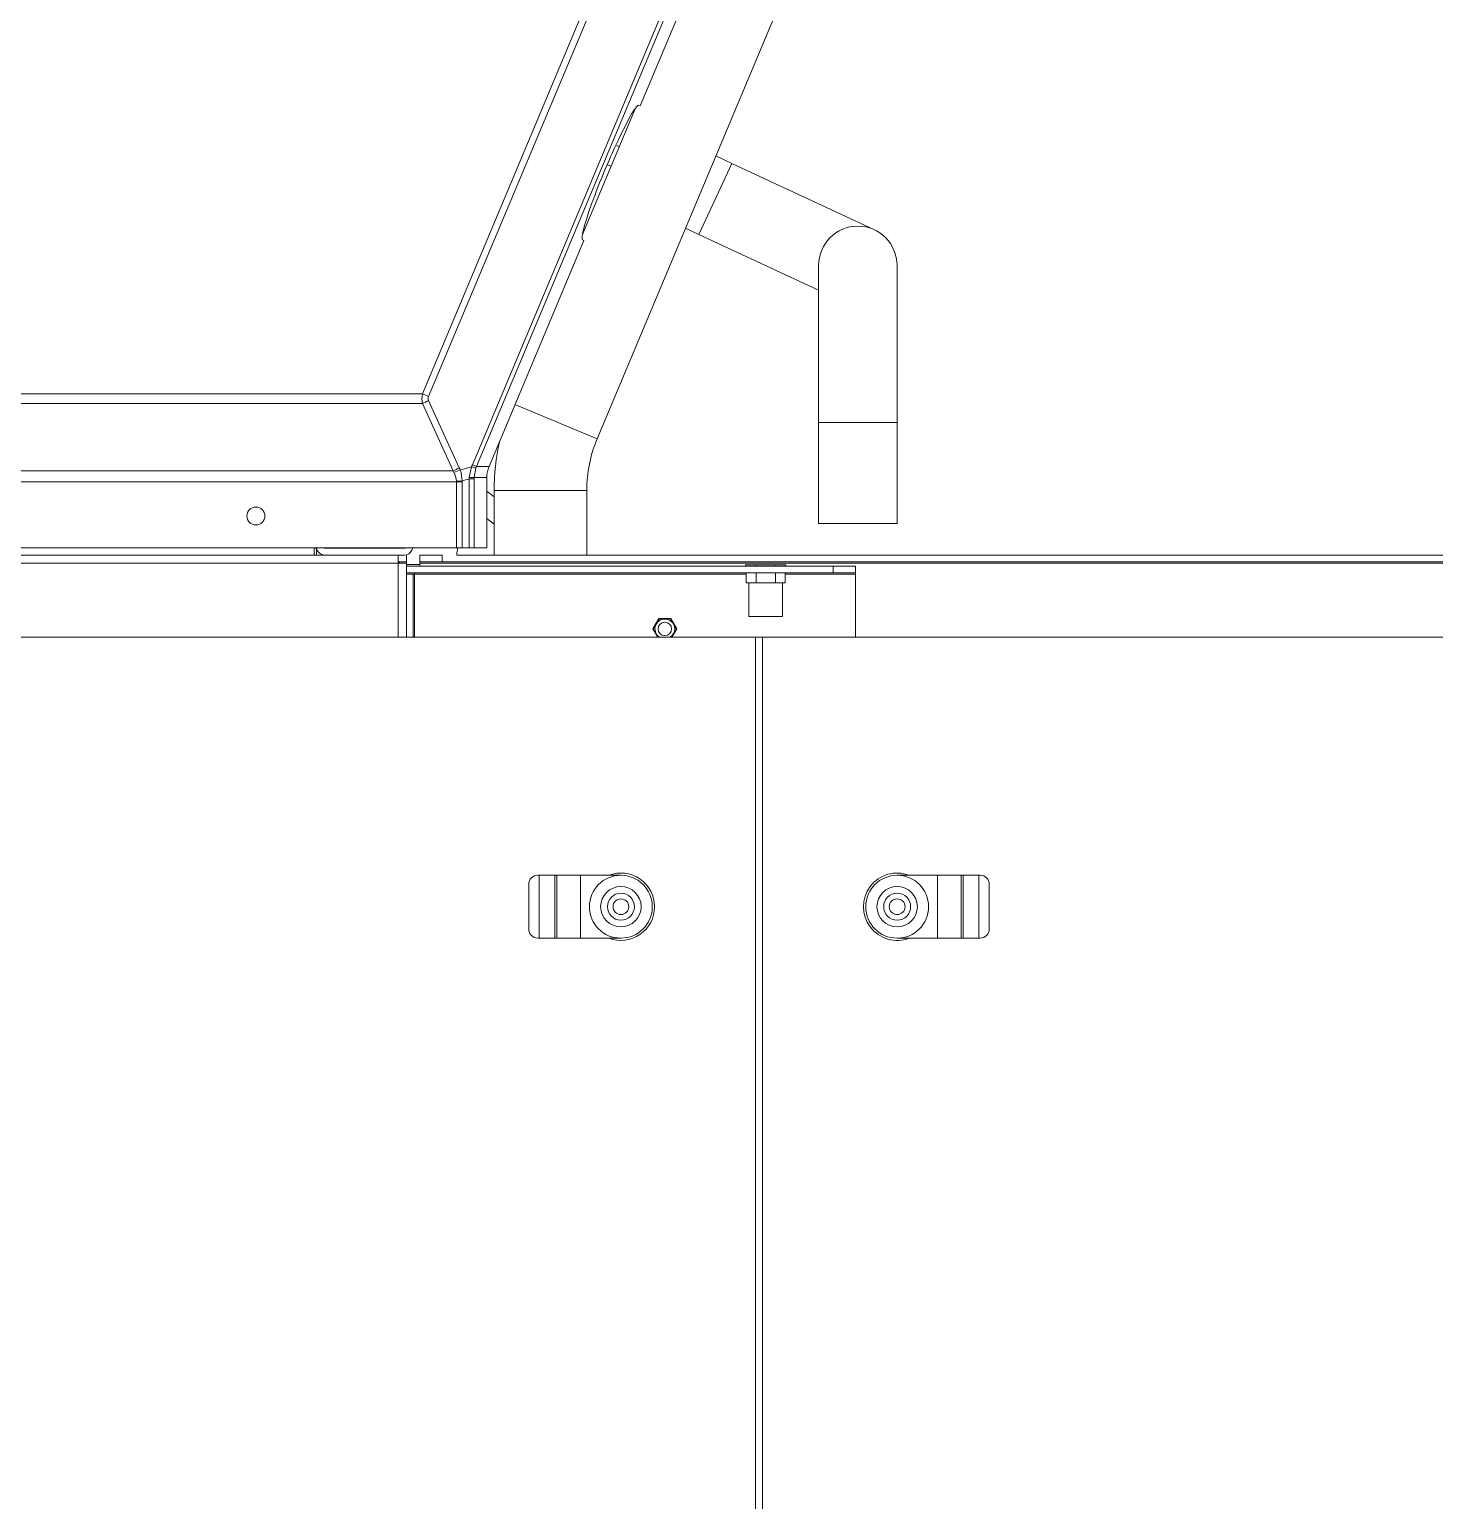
# Model space of a CAD drawing. Header units: millimetres. Extents: x 113490 to 142599, y -20467 to 115.
# Drawn here: x 128884 to 129510, y -7723 to -7068 of the extents above; entities that cross this region are included whole.
import ezdxf

# ---------------------------------------------------------------- set-up
doc = ezdxf.new("R2010")
doc.units = ezdxf.units.MM
doc.layers.add('DV1_0', color=7, linetype='Continuous')

msp = doc.modelspace()

# ---------------------------------------------------------------- linework, layer by layer
at = {"layer": 'DV1_0', "color": 7, "linetype": 'Continuous', "lineweight": 20}
for p, q in [((129081.65, -7262.15), (129509.26, -6242.4)), ((129059.38, -7230.65), (129471.36, -6248.19)), ((129062.15, -7231.81), (129474.13, -6249.35)), ((129083.48, -7262.92), (129509.26, -6247.54)), ((129197.19, -7127.97), (129182.45, -7159.6)), ((129059.38, -7230.65), (128771.14, -7230.65)), ((129059.38, -7230.65), (129062.15, -7231.81)), ((129059.38, -7234.88), (128771.15, -7234.88)), ((129073.06, -7264.86), (129059.38, -7234.88)), ((129075.83, -7263.48), (129062.14, -7233.5)), ((129137.17, -7250.69), (129100.62, -7235.37)), ((129270.71, -7243.37), (129235.81, -7243.37)), ((129073.06, -7264.86), (128767.27, -7264.86)), ((129080.24, -7267.91), (129081.29, -7263.09)), ((129081.65, -7262.15), (129083.48, -7262.92)), ((129082.51, -7267.82), (129083.2, -7263.63)), ((129089.07, -7262.92), (129083.48, -7262.92)), ((129074.53, -7269.74), (128767.27, -7269.74)), ((129074.53, -7299.18), (129074.53, -7269.74)), ((129074.53, -7269.74), (129077.06, -7269.74)), ((129077.06, -7299.18), (129077.06, -7269.74)), ((129080.22, -7268.49), (129082.51, -7268.49)), ((129080.22, -7299.18), (129080.22, -7268.49)), ((129088.08, -7267.82), (129082.51, -7267.82)), ((129082.51, -7299.18), (129082.51, -7268.49)), ((129132.55, -7273.65), (129091.29, -7273.65)), ((128781.86, -7305.97), (129048.66, -7305.97)), ((129048.66, -7305.97), (129048.66, -7338.97)), ((129058.26, -7306.61), (129052.26, -7306.61)), ((129963.26, -7305.97), (129058.26, -7305.97)), ((129055.86, -7310.87), (129203.6, -7310.87)), ((129055.86, -7338.97), (129055.86, -7310.87)), ((129220.92, -7310.87), (129252.26, -7310.87)), ((129111.34, -7444.97), (129111.34, -7472.97)), ((129118.41, -7444.97), (129118.41, -7472.97)), ((129119.28, -7444.97), (129119.28, -7472.97)), ((129129.76, -7444.97), (129129.76, -7472.97)), ((129288.76, -7472.97), (129288.76, -7444.97)), ((129299.25, -7472.97), (129299.25, -7444.97)), ((129300.11, -7472.97), (129300.11, -7444.97)), ((129307.18, -7472.97), (129307.18, -7444.97))]:
    msp.add_line(p, q, dxfattribs=at)
at = {"layer": 'DV1_0', "color": 7, "linetype": 'Continuous', "lineweight": 15}
for p, q in [((129509.26, -6260.87), (129156.38, -7102.39)), ((129137.17, -7250.69), (129494.22, -6399.23)), ((129154.1, -7103.63), (129130.6, -7159.68)), ((129156.38, -7102.39), (129155.82, -7102.13)), ((129147.04, -7120.47), (129145.53, -7119.84)), ((129197.19, -7127.97), (129190.03, -7124.63)), ((129141.67, -7128.54), (129143.36, -7129.25)), ((129260.64, -7157.55), (129197.19, -7127.97)), ((129176.53, -7156.84), (129182.45, -7159.6)), ((129182.45, -7159.6), (129235.81, -7184.49)), ((129131.27, -7162.29), (129089.07, -7262.92)), ((129131.27, -7162.29), (129130.7, -7162.02)), ((129235.81, -7173.37), (129235.81, -7243.37)), ((129270.71, -7243.37), (129270.71, -7173.37)), ((129235.81, -7243.37), (129235.81, -7288.37)), ((129270.71, -7288.37), (129270.71, -7243.37)), ((129088.08, -7299.18), (129088.08, -7267.82)), ((129091.29, -7276.45), (129088.08, -7273.88)), ((129091.29, -7273.65), (129091.29, -7302.37)), ((129132.55, -7302.37), (129132.55, -7273.65)), ((129088.08, -7286.07), (129091.29, -7288.64)), ((129270.71, -7288.37), (129235.81, -7288.37)), ((129074.53, -7299.18), (128755.99, -7299.18)), ((129011.26, -7302.37), (128819.26, -7302.37)), ((129011.26, -7299.18), (129011.26, -7302.37)), ((129012.26, -7299.37), (129011.26, -7299.37)), ((129011.26, -7302.37), (129015.86, -7302.37)), ((129012.26, -7299.18), (129012.26, -7299.37)), ((129012.26, -7302.37), (129012.26, -7299.37)), ((129051.36, -7299.37), (129015.86, -7299.37)), ((129051.36, -7302.37), (129015.86, -7302.37)), ((129020.21, -7299.18), (129020.21, -7299.37)), ((129025.24, -7299.18), (129025.24, -7299.37)), ((129035.29, -7299.18), (129035.29, -7299.37)), ((129040.31, -7299.18), (129040.31, -7299.37)), ((129048.66, -7302.37), (129048.66, -7305.97)), ((129052.26, -7302.37), (129052.26, -7305.37)), ((129055.09, -7299.18), (129054.68, -7300.16)), ((129058.26, -7302.37), (129068.26, -7302.37)), ((129058.26, -7305.37), (129058.26, -7302.37)), ((129068.26, -7302.37), (129068.26, -7305.37)), ((129074.53, -7299.18), (129077.06, -7299.18)), ((129953.26, -7302.37), (129074.7, -7302.37)), ((129080.22, -7299.18), (129077.06, -7299.18)), ((129080.22, -7299.18), (129082.51, -7299.18)), ((129088.08, -7299.18), (129082.51, -7299.18)), ((129049.26, -7305.37), (129048.66, -7305.37)), ((129048.66, -7305.37), (129052.26, -7305.37)), ((129048.66, -7305.97), (129052.26, -7305.97)), ((129052.26, -7305.37), (129049.26, -7305.37)), ((129049.26, -7305.37), (129049.26, -7305.97)), ((129052.26, -7305.37), (129052.26, -7305.97)), ((129052.26, -7305.97), (129052.26, -7338.97)), ((129052.26, -7307.27), (129242.26, -7307.27)), ((129052.26, -7310.27), (129242.26, -7310.27)), ((129055.86, -7310.87), (129055.86, -7310.27)), ((129058.26, -7305.97), (129058.26, -7305.37)), ((129068.26, -7305.37), (129058.26, -7305.37)), ((129058.26, -7307.27), (129058.26, -7305.97)), ((129953.26, -7305.37), (129068.26, -7305.37)), ((129203.26, -7307.27), (129203.26, -7306.77)), ((129203.26, -7306.77), (129207.76, -7306.77)), ((129203.6, -7310.27), (129203.6, -7314.77)), ((129207.76, -7307.27), (129207.76, -7306.77)), ((129207.76, -7306.77), (129216.76, -7306.77)), ((129207.93, -7310.27), (129207.93, -7314.77)), ((129216.59, -7310.27), (129216.59, -7314.77)), ((129216.76, -7307.27), (129216.76, -7306.77)), ((129216.76, -7306.77), (129221.26, -7306.77)), ((129220.92, -7310.27), (129220.92, -7314.77)), ((129221.26, -7307.27), (129221.26, -7306.77)), ((129242.26, -7310.27), (129242.26, -7307.27)), ((129242.26, -7307.27), (129252.26, -7307.27)), ((129252.26, -7310.27), (129242.26, -7310.27)), ((129252.26, -7307.27), (129252.26, -7310.27)), ((129252.26, -7310.27), (129252.26, -7310.87)), ((129052.26, -7310.87), (129055.26, -7310.87)), ((129055.26, -7310.87), (129055.86, -7310.87)), ((129055.26, -7338.97), (129055.26, -7310.87)), ((129203.6, -7314.77), (129205.77, -7314.77)), ((129204.76, -7314.77), (129204.76, -7329.77)), ((129205.77, -7314.77), (129207.93, -7314.77)), ((129207.93, -7314.77), (129212.26, -7314.77)), ((129212.26, -7314.77), (129216.59, -7314.77)), ((129216.59, -7314.77), (129218.76, -7314.77)), ((129218.76, -7314.77), (129220.92, -7314.77)), ((129219.76, -7329.77), (129219.76, -7314.77)), ((129252.26, -7310.87), (129252.26, -7338.97)), ((129204.76, -7329.77), (129219.76, -7329.77)), ((129164.68, -7330.68), (129162.03, -7335.27)), ((129162.03, -7335.27), (129164.16, -7338.97)), ((129162.13, -7335.27), (129164.73, -7330.77)), ((129164.27, -7338.97), (129162.13, -7335.27)), ((129169.98, -7330.68), (129164.68, -7330.68)), ((129164.73, -7330.77), (129169.92, -7330.77)), ((129169.92, -7330.77), (129172.52, -7335.27)), ((129172.63, -7335.27), (129169.98, -7330.68)), ((129172.52, -7335.27), (129170.39, -7338.97)), ((129170.49, -7338.97), (129172.63, -7335.27)), ((128509.26, -7338.97), (129207.76, -7338.97)), ((129210.76, -7338.97), (129207.76, -7338.97)), ((129207.76, -7338.97), (129207.76, -8178.97)), ((129210.76, -7338.97), (129210.76, -8178.97)), ((129210.76, -7338.97), (129909.26, -7338.97)), ((129110.76, -7444.97), (129111.34, -7444.97)), ((129111.34, -7444.97), (129118.41, -7444.97)), ((129118.41, -7444.97), (129119.28, -7444.97)), ((129119.28, -7444.97), (129129.76, -7444.97)), ((129129.76, -7444.97), (129147.76, -7444.97)), ((129288.76, -7444.97), (129270.76, -7444.97)), ((129299.25, -7444.97), (129288.76, -7444.97)), ((129300.11, -7444.97), (129299.25, -7444.97)), ((129307.18, -7444.97), (129300.11, -7444.97)), ((129307.76, -7444.97), (129307.18, -7444.97)), ((129106.76, -7448.97), (129106.76, -7468.97)), ((129311.76, -7468.97), (129311.76, -7448.97)), ((129110.76, -7472.97), (129111.34, -7472.97)), ((129111.34, -7472.97), (129118.41, -7472.97)), ((129118.41, -7472.97), (129119.28, -7472.97)), ((129119.28, -7472.97), (129129.76, -7472.97)), ((129129.76, -7472.97), (129147.76, -7472.97)), ((129288.76, -7472.97), (129270.76, -7472.97)), ((129299.25, -7472.97), (129288.76, -7472.97)), ((129300.11, -7472.97), (129299.25, -7472.97)), ((129307.18, -7472.97), (129300.11, -7472.97)), ((129307.76, -7472.97), (129307.18, -7472.97))]:
    msp.add_line(p, q, dxfattribs=at)
for centre, radius in [((128985.26, -7284.99), 4), ((129167.33, -7335.27), 3), ((129147.76, -7458.97), 14), ((129270.76, -7458.97), 14), ((129147.76, -7458.97), 6), ((129270.76, -7458.97), 6), ((129147.76, -7458.97), 3.5), ((129270.76, -7458.97), 3.5)]:
    msp.add_circle(centre, radius, dxfattribs=at)
at = {"layer": 'DV1_0', "color": 7, "linetype": 'Continuous', "lineweight": 20}
for centre in [(129147.76, -7458.97), (129270.76, -7458.97)]:
    msp.add_circle(centre, 9, dxfattribs=at)
at = {"layer": 'DV1_0', "color": 7, "linetype": 'Continuous', "lineweight": 15}
for centre, radius, start, end in [((129253.26, -7173.37), 17.45, 0, 180), ((129191.92, -7273.65), 59.37, 157.25, 180), ((129191.92, -7273.65), 100.63, 167.55674, 180), ((129100.86, -7267.85), 12.78, 157.34207, 179.90024), ((129015.86, -7298.77), 3.6, 186.53933, 270), ((129015.86, -7298.77), 0.6, 223.10294, 270), ((129051.36, -7298.77), 0.6, 270, 316.89706), ((129051.36, -7298.77), 3.6, 270, 337.25), ((129123.89, -7306.61), 49.37, 171.34295, 175.07191), ((129048.66, -7305.97), 0.6, 85.32052, 90), ((129167.33, -7335.27), 4.4, 0, 237.23467), ((129167.33, -7335.27), 4.4, 302.76533, 0), ((129110.76, -7448.97), 4, 90, 180), ((129147.76, -7458.97), 15, 0, 111.03947), ((129270.76, -7458.97), 15, 68.96053, 291.03947), ((129307.76, -7448.97), 4, 0, 90), ((129147.76, -7458.97), 15, 248.96053, 0), ((129110.76, -7468.97), 4, 180, 270), ((129307.76, -7468.97), 4, 270, 0)]:
    msp.add_arc(centre, radius, start, end, dxfattribs=at)
at = {"layer": 'DV1_0', "color": 7, "linetype": 'Continuous', "lineweight": 20}
for centre, radius, start, end in [((129071.5, -7232.78), 12.31, 170.04638, 189.8182), ((129069.04, -7267.66), 4.9, 25.85669, 34.89362), ((129062.7, -7269.33), 14.36, 359.70458, 19.65924), ((129063.65, -7270.29), 10.9, 4.05116, 25.89963), ((128925.97, -7262.94), 154.34, 357.94156, 358.15554)]:
    msp.add_arc(centre, radius, start, end, dxfattribs=at)
at = {"layer": 'DV1_0', "color": 7, "linetype": 'Continuous', "lineweight": 15}
msp.add_ellipse((129143.26, -7132.07), major_axis=(-12.55, -29.95), ratio=0.08742, start_param=3.138131, end_param=6.279724, dxfattribs=at)
at = {"layer": 'DV1_0', "color": 7, "linetype": 'Continuous', "lineweight": 20}
for centre, major_axis, ratio, start_param, end_param in [((129070.37, -7231.73), (8.39, 1.23), 0.477021, 2.861489, 3.27902), ((129059.38, -7232.34), (-5.46, -2.49), 0.390519, 1.394389, 1.916835), ((129073.06, -7262.32), (-5.46, -2.49), 0.390519, 1.394389, 1.916835), ((129073.45, -7263.34), (-5.72, -1.81), 0.350035, 1.460327, 1.961834), ((129068.11, -7268.42), (3.73, 8.9), 0.866025, 5.488826, 5.610008), ((129054.45, -7088.34), (-71.41, -170.29), 0.866025, 0.584178, 0.615457), ((129092.58, -7266.74), (-5.3, -12.63), 0.866025, 4.712369, 4.785222), ((129079.44, -7262.31), (3.78, -1.31), 0.036385, -1.048346, -0.089348), ((129090.29, -7265.86), (-3.5, -8.68), 0.792142, 4.693639, 4.774741), ((129074.52, -7269.4), (-5.99, -0.25), 0.019419, 1.569987, 2.006724), ((129071.28, -7269.74), (0, 3.39), 0.955994, 4.71241, 4.778595), ((128922.48, -6610.94), (0, -680.19), 0.906307, 0.253454, 0.258752), ((129070.34, -7269.74), (0, 7.42), 0.906308, 4.712393, 4.758375), ((129078.53, -7267.82), (4, 0.01), 0.024998, -1.128884, -0.094609), ((129080, -7268.49), (0, 26.57), 0.094445, 4.712423, 4.737354)]:
    msp.add_ellipse(centre, major_axis=major_axis, ratio=ratio, start_param=start_param, end_param=end_param, dxfattribs=at)

doc.saveas('drawing.dxf')
